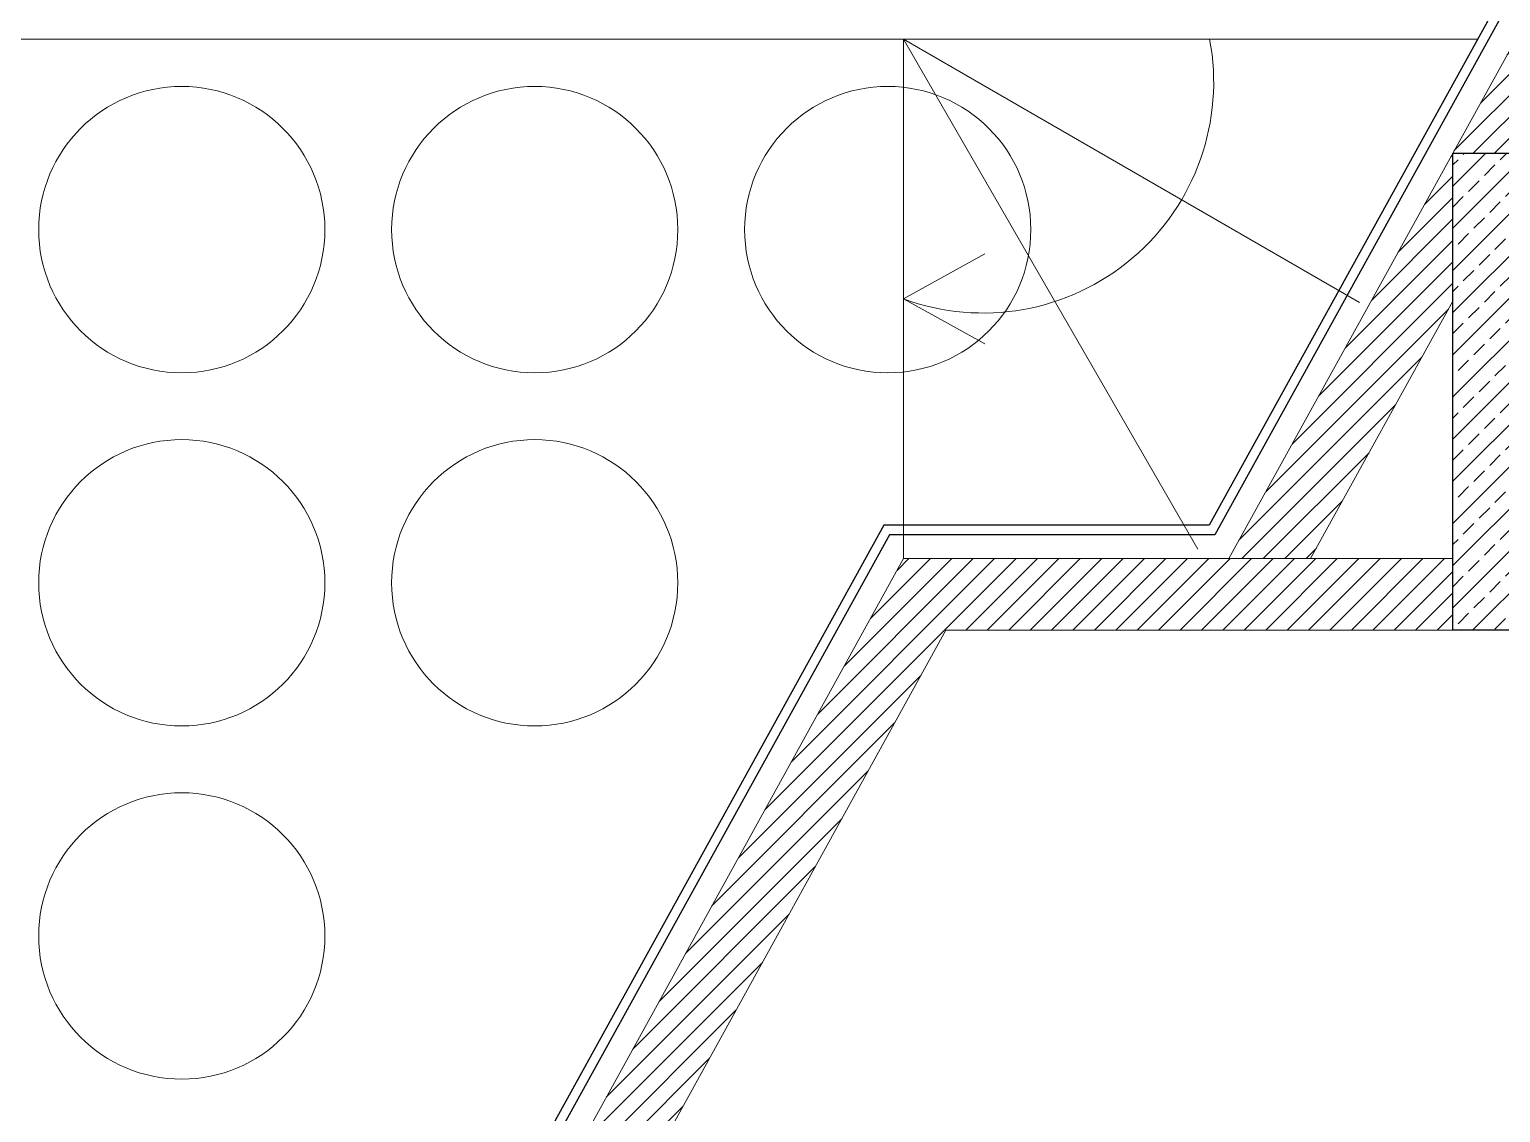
# Model space of a CAD drawing. Header units: millimetres. Extents: x 809 to 8159, y 33 to 4533.
# Drawn here: x 6590.4 to 6898.8, y 2097.9 to 2324.8 of the extents above; entities that cross this region are included whole.
import ezdxf

# ---------------------------------------------------------------- set-up
doc = ezdxf.new("R2010")
doc.units = ezdxf.units.MM
doc.linetypes.add('DASHED', pattern=[19.05, 12.7, -6.35])
doc.linetypes.add('HIDDEN', pattern=[0.375, 0.25, -0.125])
for name, color, linetype, lineweight in [('0-RefEdit0', 7, 'Continuous', 0), ('AHŞAP KONFERANS SALONU TAVAN', 6, 'Continuous', 0), ('B.A.TARAMA', 124, 'DASHED', 15), ('BETONARME', 3, 'Continuous', 25), ('DUVAR', 2, 'Continuous', 15), ('DUVAR TARAMA', 9, 'Continuous', 9), ('MERDIVEN', 4, 'Continuous', 0), ('TEZGAH', 7, 'Continuous', 0)]:
    doc.layers.add(name, color=color, linetype=linetype, lineweight=lineweight)
doc.layers.add('AHŞAP DUVAR', color=3, linetype='Continuous')

# ---------------------------------------------------------------- blocks, each defined once
blk = doc.blocks.new('rhtrtrthrthrth')
at = {"layer": 'B.A.TARAMA'}
h = blk.add_hatch(dxfattribs=at)
h.set_pattern_fill('ANSI33', color=256, scale=25, style=0, pattern_type=0)
h.set_pattern_definition([(45, (32415.317, -23322.9636), (-4.4194174, 4.4194174), []), (45, (32419.736, -23322.9636), (-4.4194174, 4.4194174), [3.125, -1.5625])])
h.paths.add_polyline_path([(38844.51, -21292.36), (38884.51, -21292.36), (38884.51, -21392.36), (38844.51, -21392.36)])
at = {"layer": 'BETONARME', "elevation": 0}
blk.add_lwpolyline([(38844.51, -21292.36), (38884.51, -21292.36), (38884.51, -21392.36), (38844.51, -21392.36)], close=True, dxfattribs=at)
blk = doc.blocks.new('trthrttrtrthrth')
at = {"layer": 'B.A.TARAMA'}
blk.add_blockref('rhtrtrthrthrth', (0, 5000), dxfattribs=at)
blk = doc.blocks.new('RTHRTHRTRTHRHRTH')
at = {"layer": 'AHŞAP KONFERANS SALONU TAVAN'}
for centre in [(41029.25, -6324.73), (41103.25, -6324.73), (41177.25, -6324.73), (41029.25, -6398.73), (41103.25, -6398.73), (41029.25, -6472.73)]:
    blk.add_circle(centre, 30, dxfattribs=at)

msp = doc.modelspace()

# ---------------------------------------------------------------- hatches: boundary and pattern name
at = {"layer": 'DUVAR TARAMA'}
h = msp.add_hatch(dxfattribs=at)
h.set_pattern_fill('ANSI31', color=256)
h.set_pattern_definition([(45, (-19605.9557, 8591.274), (-2.24506403, 2.24506403), [])])
h.paths.add_polyline_path([(6905.93, 2298.92), (6938.72, 2358.25), (7188.79, 2380.28), (7188.79, 2395.33), (6929.45, 2372.5), (6888.79, 2298.92)])
h = msp.add_hatch(dxfattribs=at)
h.set_pattern_fill('ANSI31', color=256)
h.set_pattern_definition([(45, (-31955.7237, 8611.274), (-2.24506403, 2.24506403), [])])
h.paths.add_polyline_path([(6888.79, 2267.9), (6888.79, 2298.92), (6841.82, 2213.92), (6858.96, 2213.92)])
h = msp.add_hatch(dxfattribs=at)
h.set_pattern_fill('ANSI31', color=256)
h.set_pattern_definition([(45, (-31955.727, 8591.274), (-2.24506403, 2.24506403), [])])
h.paths.add_polyline_path([(6708.79, 2037.1), (6708.79, 2065.55), (6782.48, 2198.92), (6888.79, 2198.92), (6888.79, 2213.92), (6773.63, 2213.92), (6693.79, 2069.42), (6693.79, 2037.1)])

# ---------------------------------------------------------------- linework, layer by layer
at = {"layer": '0-RefEdit0'}
msp.add_line((6773.63, 2322.75), (6894.12, 2322.75), dxfattribs=at)
at = {"layer": 'AHŞAP DUVAR', "elevation": 0}
for points in [[(7188.79, 2402.36), (6925.12, 2379.14), (6837.69, 2220.92), (6769.5, 2220.92), (6686.79, 2071.23), (6686.79, 1724.3), (6455.02, 1724.3), (6455.02, 1613.91), (6691.79, 1613.91)], [(7188.79, 2400.35), (6926.36, 2377.24), (6838.87, 2218.92), (6770.68, 2218.92), (6688.79, 2070.71), (6688.79, 1722.3), (6457.02, 1722.3), (6457.02, 1615.91), (6691.79, 1615.91)]]:
    msp.add_lwpolyline(points, dxfattribs=at)
at = {"layer": 'DUVAR'}
for p, q in [((6841.82, 2213.92), (6929.45, 2372.5)), ((6888.79, 2213.92), (6888.79, 2278.92)), ((6858.96, 2213.92), (6888.79, 2267.9)), ((6773.63, 2213.92), (6693.79, 2069.42)), ((6888.79, 2213.92), (6773.63, 2213.92)), ((6773.63, 2213.92), (6888.79, 2213.92)), ((6782.48, 2198.92), (6708.79, 2065.55)), ((6888.79, 2198.92), (6782.48, 2198.92))]:
    msp.add_line(p, q, dxfattribs=at)
at = {"layer": 'MERDIVEN'}
for p, q in [((5591.98, 2322.75), (6773.63, 2322.75)), ((6773.63, 2213.92), (6773.63, 2322.75)), ((6773.63, 2322.75), (6835.31, 2215.92)), ((6773.63, 2322.75), (6869.19, 2267.58)), ((6773.63, 2268.33), (6790.69, 2277.76)), ((6773.63, 2268.33), (6790.69, 2277.76)), ((6773.63, 2268.33), (6790.69, 2258.91)), ((6773.63, 2268.33), (6790.69, 2258.91))]:
    msp.add_line(p, q, dxfattribs=at)
msp.add_arc((6790.28, 2313.74), 48.36, 249.8627, 10.7402, dxfattribs=at)
msp.add_arc((6790.28, 2313.74), 48.36, 249.8627, 10.7402, dxfattribs=at)

# ---------------------------------------------------------------- block references
at = {"layer": 'AHŞAP KONFERANS SALONU TAVAN'}
msp.add_blockref('RTHRTHRTRTHRHRTH', (-34406.95, 8607.59), dxfattribs=at)
at = {"layer": 'TEZGAH', "color": 0, "linetype": 'HIDDEN', "lineweight": -2, "ltscale": 35}
msp.add_blockref('trthrttrtrthrth', (-31955.73, 18591.27), dxfattribs=at)

doc.saveas('drawing.dxf')
